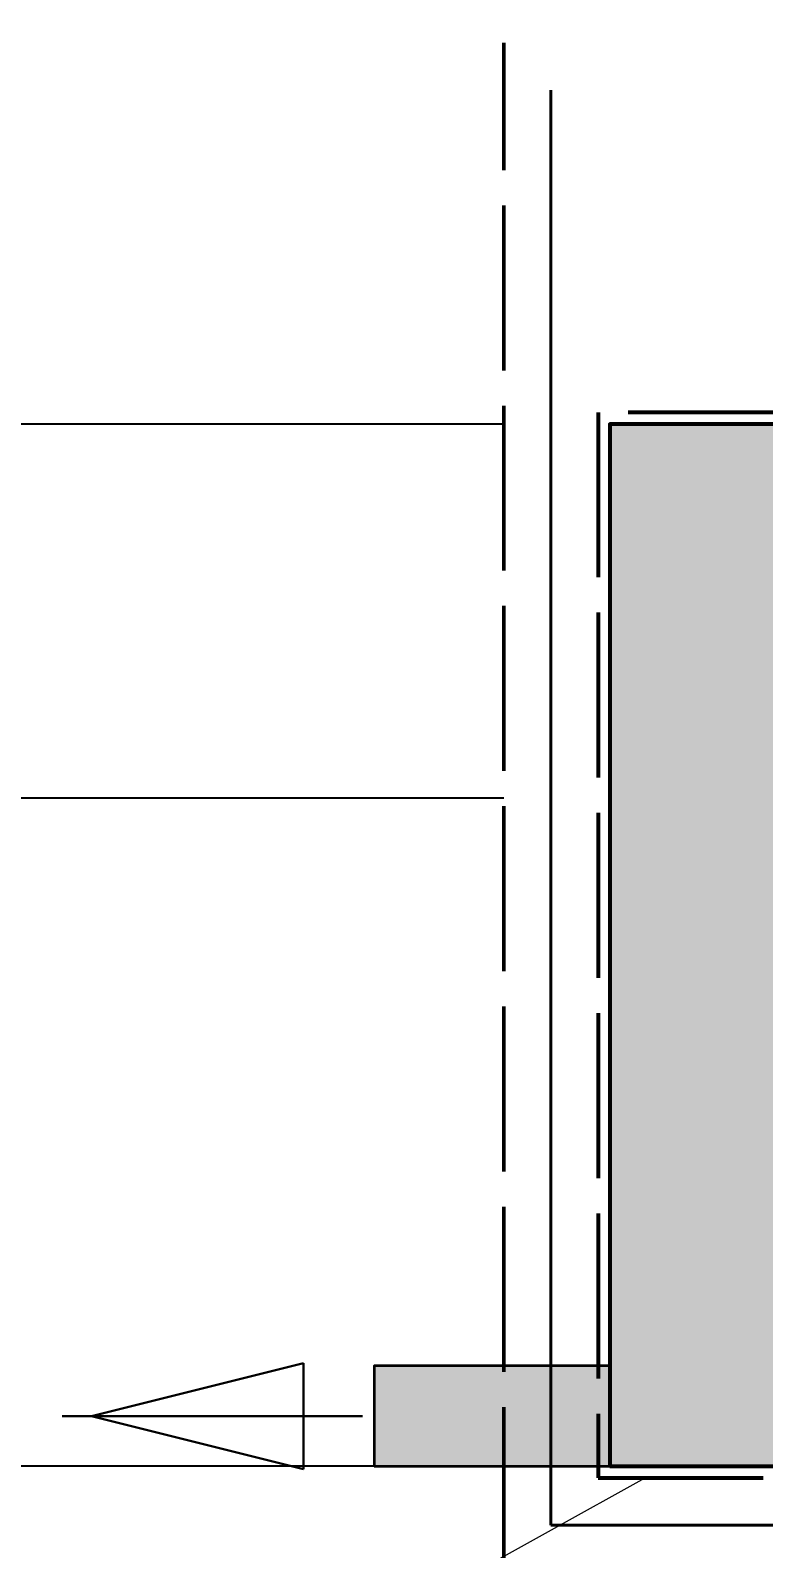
# Model space of a CAD drawing. Header units: millimetres. Extents: x -3034 to 15814, y -2134 to 3720.
# Drawn here: x -868 to 230, y -123 to 2149 of the extents above; entities that cross this region are included whole.
import ezdxf

# ---------------------------------------------------------------- set-up
doc = ezdxf.new("R2010")
doc.units = ezdxf.units.MM
doc.linetypes.add('DASH_247_53', pattern=[299.861111, 246.944444, -52.916667])
for name, color, linetype in [('DIMENSIONS', 7, 'Continuous'), ('FLOW_OUTLET', 5, 'Continuous'), ('GEOFAB', 5, 'Continuous'), ('LEADERS', 7, 'Continuous'), ('MODULE_ART', 7, 'Continuous'), ('PIPES', 7, 'Continuous'), ('TANK', 7, 'Continuous')]:
    doc.layers.add(name, color=color, linetype=linetype)
doc.styles.add('ARIAL', font='arial.ttf')
doc.dimstyles.get("Standard").update_dxf_attribs({"dimtxt": 2.5, "dimasz": 2.5, "dimexe": 1.25, "dimexo": 0.625, "dimtad": 1, "dimcen": 2.5, "dimazin": 3, "dimtfac": 1, "dimtmove": 0, "dimatfit": 3})

# ---------------------------------------------------------------- blocks, each defined once
blk = doc.blocks.new('atlancube_face')
at = {"true_color": 0x000000}
blk.add_solid([(-1.8, -1.8), (1151.8, -1.8), (-1.8, 781.8), (1151.8, 781.8)], dxfattribs=at)

msp = doc.modelspace()

# ---------------------------------------------------------------- linework, layer by layer
at = {"layer": 'FLOW_OUTLET', "color": 5, "lineweight": 30}
for p, q in [((-458.6, 154.4), (-776.1, 75)), ((-458.6, 154.4), (-776.1, 75)), ((-458.6, -4.4), (-458.6, 154.4)), ((-458.6, -4.4), (-458.6, 154.4)), ((-370.4, 75), (-820.2, 75)), ((-370.4, 75), (-820.2, 75)), ((-458.6, -4.4), (-776.1, 75)), ((-458.6, -4.4), (-776.1, 75))]:
    msp.add_line(p, q, dxfattribs=at)
at = {"layer": 'GEOFAB', "color": 5, "linetype": 'DASH_247_53', "lineweight": 50}
msp.add_line((-158.7, -158.7), (-158.7, 2130.6), dxfattribs=at)
at = {"layer": 'GEOFAB', "color": 6, "lineweight": 40}
for q in [(-88.2, 2060), (15038.2, -88.2)]:
    msp.add_line((-88.2, -88.2), q, dxfattribs=at)
at = {"layer": 'GEOFAB', "color": 5, "linetype": 'DASH_247_53', "lineweight": 53}
msp.add_lwpolyline([(-17.6, -17.6), (14967.6, -17.6), (14967.6, 1577.6), (-17.6, 1577.6)], close=True, dxfattribs=at)
at = {"layer": 'LEADERS', "lineweight": 18}
msp.add_line((-476.2, -310.4), (52.9, -17.6), dxfattribs=at)
at = {"layer": 'PIPES', "lineweight": 35}
msp.add_lwpolyline([(-352.8, 0), (0, 0), (0, 150), (-352.8, 150)], close=True, dxfattribs=at)
msp.add_lwpolyline([(-352.8, 0), (0, 0), (0, 150), (-352.8, 150)], close=True, dxfattribs=at)
at = {"layer": 'PIPES', "true_color": 0xbfbfbf}
msp.add_solid([(-352.8, 0), (0, 0), (-352.8, 150), (0, 150)], dxfattribs=at)
msp.add_solid([(-352.8, 0), (0, 0), (-352.8, 150), (0, 150)], dxfattribs=at)
at = {"layer": 'TANK', "lineweight": 53}
msp.add_lwpolyline([(0, 0), (14950, 0), (14950, 1560), (0, 1560)], close=True, dxfattribs=at)

# ---------------------------------------------------------------- block references
at = {"layer": 'MODULE_ART'}
for p in [(0, 780), (0, 0)]:
    msp.add_blockref('atlancube_face', p, dxfattribs=at)

# ---------------------------------------------------------------- dimensions: what is measured, and where the dimension line sits
at = {"layer": 'DIMENSIONS'}
for base, p1, p2 in [((-2716.4, 0), (-158.7, 0), (-158.7, 3000)), ((-2363.6, 0), (-158.7, 0), (-158.7, 3000)), ((-2010.8, 1000), (-158.7, 1000), (-158.7, 3000)), ((-1658.1, 1560), (-158.7, 1560), (-158.7, 3000)), ((-1305.3, 0), (-158.7, 0), (-158.7, 1560))]:
    msp.add_linear_dim(base=base, p1=p1, p2=p2, angle=90, dimstyle='Standard', override={"dimtxt": 101.035556, "dimasz": 79.375, "dimexe": 52.916667, "dimexo": 0, "dimgap": 44.097222, "dimtad": 1, "dimtih": 0, "dimtoh": 0, "dimdec": 0, "dimtxsty": 'ARIAL', "dimclrd": 7, "dimclre": 7, "dimclrt": 7}, dxfattribs=at).render()

doc.saveas('drawing.dxf')
